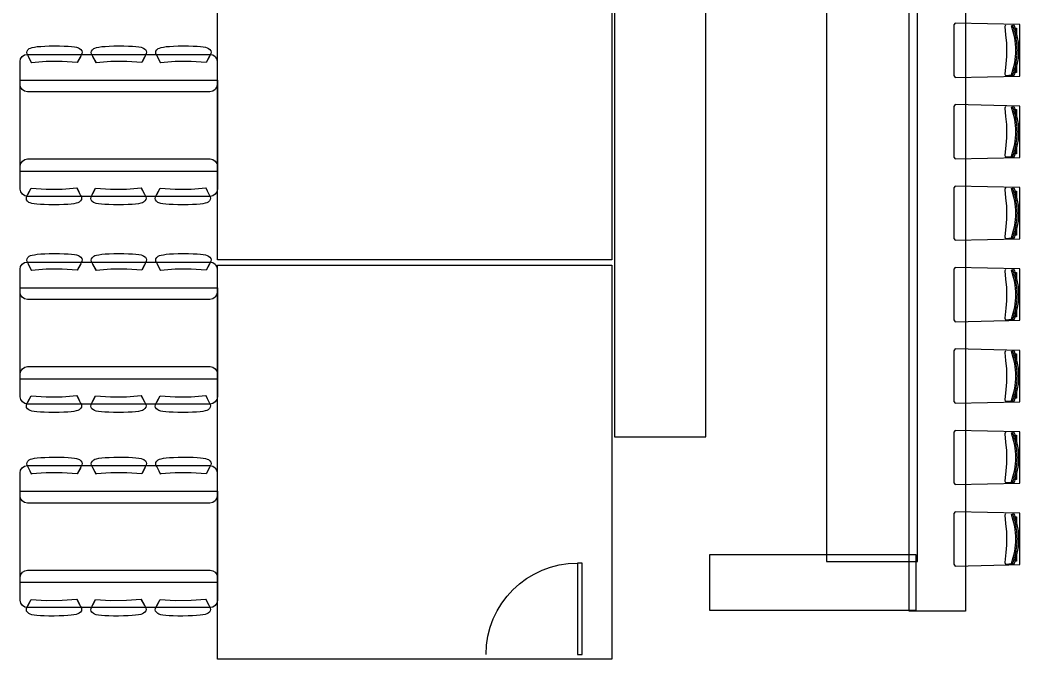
# Model space of a CAD drawing. Extents: x -101 to 1467, y -162 to 1113.
# Drawn here: x 835.9 to 1151.6, y 280.3 to 482.3 of the extents above; entities that cross this region are included whole.
import ezdxf

# ---------------------------------------------------------------- set-up
doc = ezdxf.new("R2010")
doc.units = 0
doc.layers.add('Oakfire_Kenosha_2019_V3', color=7, linetype='CONTINUOUS')

msp = doc.modelspace()

# ---------------------------------------------------------------- linework, layer by layer
at = {"layer": 'Oakfire_Kenosha_2019_V3', "color": 7}
for points in [[(1116.57, 754.94), (1134.32, 754.94), (1134.32, 295.47), (1116.57, 295.47)], [(1119.25, 737.55), (1090.49, 737.55), (1090.49, 311.11), (1119.25, 311.11)], [(1052.34, 698.09), (1023.58, 698.09), (1023.58, 350.57), (1052.34, 350.57)], [(1151.56, 480.81), (1131.1, 481.25), (1130.66, 480.7), (1130.66, 464.68), (1131.1, 464.12), (1151.56, 464.56)], [(1151.56, 480.81), (1131.1, 481.25), (1130.66, 480.7), (1130.66, 464.68), (1131.1, 464.12), (1151.56, 464.56)], [(1150.42, 477.95), (1150, 479.7), (1150.42, 479.7)], [(1150.42, 477.95), (1150, 479.7), (1150.42, 479.7)], [(838.18, 471.41), (838.18, 471.41)], [(1150.42, 465.7), (1149.99, 465.67), (1150.42, 467.45)], [(1150.42, 465.7), (1149.99, 465.67), (1150.42, 467.45)], [(1149.72, 464.74), (1148.02, 464.43), (1147.25, 464.43), (1146.94, 464.74), (1148.95, 464.89), (1149.72, 464.74), (1148.02, 464.43), (1147.25, 464.43), (1146.94, 464.74), (1148.95, 464.89)], [(1149.28, 464.82), (1149.28, 464.82)], [(835.9, 463.3), (898.19, 463.3), (898.19, 434.43), (835.9, 434.43)], [(1151.56, 455.08), (1131.1, 455.52), (1130.66, 454.97), (1130.66, 438.95), (1131.1, 438.39), (1151.56, 438.83)], [(1151.56, 455.08), (1131.1, 455.52), (1130.66, 454.97), (1130.66, 438.95), (1131.1, 438.39), (1151.56, 438.83)], [(1150.42, 452.21), (1150, 453.97), (1150.42, 453.96)], [(1150.42, 452.21), (1150, 453.97), (1150.42, 453.96)], [(1149.72, 439.01), (1148.02, 438.7), (1147.25, 438.7), (1146.94, 439.01), (1148.95, 439.16), (1149.72, 439.01), (1148.02, 438.7), (1147.25, 438.7), (1146.94, 439.01), (1148.95, 439.16)], [(1149.28, 439.08), (1149.28, 439.08)], [(1150.42, 439.97), (1149.99, 439.94), (1150.42, 441.72)], [(1150.42, 439.97), (1149.99, 439.94), (1150.42, 441.72)], [(1151.56, 429.35), (1131.1, 429.78), (1130.66, 429.23), (1130.66, 413.21), (1131.1, 412.65), (1151.56, 413.1)], [(1151.56, 429.35), (1131.1, 429.78), (1130.66, 429.23), (1130.66, 413.21), (1131.1, 412.65), (1151.56, 413.1)], [(895.85, 426.54), (895.85, 426.54)], [(1150.42, 426.48), (1150, 428.24), (1150.42, 428.23)], [(1150.42, 426.48), (1150, 428.24), (1150.42, 428.23)], [(1150.42, 414.24), (1149.99, 414.21), (1150.42, 415.99)], [(1150.42, 414.24), (1149.99, 414.21), (1150.42, 415.99)], [(1149.72, 413.27), (1148.02, 412.96), (1147.25, 412.96), (1146.94, 413.27), (1148.95, 413.43), (1149.72, 413.27), (1148.02, 412.96), (1147.25, 412.96), (1146.94, 413.27), (1148.95, 413.43)], [(1149.28, 413.35), (1149.28, 413.35)], [(838.18, 405.79), (838.18, 405.79)], [(1151.56, 403.62), (1131.1, 404.05), (1130.66, 403.5), (1130.66, 387.48), (1131.1, 386.92), (1151.56, 387.37)], [(1151.56, 403.62), (1131.1, 404.05), (1130.66, 403.5), (1130.66, 387.48), (1131.1, 386.92), (1151.56, 387.37)], [(1150.42, 400.75), (1150, 402.5), (1150.42, 402.5)], [(1150.42, 400.75), (1150, 402.5), (1150.42, 402.5)], [(835.9, 397.68), (898.19, 397.68), (898.19, 368.81), (835.9, 368.81)], [(1150.42, 388.51), (1149.99, 388.47), (1150.42, 390.25)], [(1150.42, 388.51), (1149.99, 388.47), (1150.42, 390.25)], [(1149.72, 387.54), (1148.02, 387.23), (1147.25, 387.23), (1146.94, 387.54), (1148.95, 387.7), (1149.72, 387.54), (1148.02, 387.23), (1147.25, 387.23), (1146.94, 387.54), (1148.95, 387.7)], [(1149.28, 387.62), (1149.28, 387.62)], [(1151.56, 377.88), (1131.1, 378.32), (1130.66, 377.77), (1130.66, 361.75), (1131.1, 361.19), (1151.56, 361.63)], [(1151.56, 377.88), (1131.1, 378.32), (1130.66, 377.77), (1130.66, 361.75), (1131.1, 361.19), (1151.56, 361.63)], [(1150.42, 375.02), (1150, 376.77), (1150.42, 376.77)], [(1150.42, 375.02), (1150, 376.77), (1150.42, 376.77)], [(1150.42, 362.77), (1149.99, 362.74), (1150.42, 364.52)], [(1150.42, 362.77), (1149.99, 362.74), (1150.42, 364.52)], [(895.85, 360.92), (895.85, 360.92)], [(1149.72, 361.81), (1148.02, 361.5), (1147.25, 361.5), (1146.94, 361.81), (1148.95, 361.96), (1149.72, 361.81), (1148.02, 361.5), (1147.25, 361.5), (1146.94, 361.81), (1148.95, 361.96)], [(1149.28, 361.89), (1149.28, 361.89)], [(1151.56, 352.15), (1131.1, 352.59), (1130.66, 352.04), (1130.66, 336.02), (1131.1, 335.46), (1151.56, 335.9)], [(1151.56, 352.15), (1131.1, 352.59), (1130.66, 352.04), (1130.66, 336.02), (1131.1, 335.46), (1151.56, 335.9)], [(1150.42, 349.28), (1150, 351.04), (1150.42, 351.03)], [(1150.42, 349.28), (1150, 351.04), (1150.42, 351.03)], [(838.18, 341.46), (838.18, 341.46)], [(1150.42, 337.04), (1149.99, 337.01), (1150.42, 338.79)], [(1150.42, 337.04), (1149.99, 337.01), (1150.42, 338.79)], [(1149.72, 336.08), (1148.02, 335.77), (1147.25, 335.77), (1146.94, 336.08), (1148.95, 336.23), (1149.72, 336.08), (1148.02, 335.77), (1147.25, 335.77), (1146.94, 336.08), (1148.95, 336.23)], [(1149.28, 336.15), (1149.28, 336.15)], [(835.9, 333.35), (898.19, 333.35), (898.19, 304.48), (835.9, 304.48)], [(1151.56, 326.42), (1131.1, 326.85), (1130.66, 326.3), (1130.66, 310.28), (1131.1, 309.72), (1151.56, 310.17)], [(1151.56, 326.42), (1131.1, 326.85), (1130.66, 326.3), (1130.66, 310.28), (1131.1, 309.72), (1151.56, 310.17)], [(1150.42, 323.55), (1150, 325.31), (1150.42, 325.3)], [(1150.42, 323.55), (1150, 325.31), (1150.42, 325.3)], [(1118.71, 295.64), (1053.63, 295.64), (1053.63, 313.39), (1118.71, 313.39)], [(1150.42, 311.31), (1149.99, 311.28), (1150.42, 313.06)], [(1150.42, 311.31), (1149.99, 311.28), (1150.42, 313.06)], [(1013.36, 310.68), (1011.91, 310.68), (1011.91, 281.79), (1013.36, 281.79)], [(1149.72, 310.34), (1148.02, 310.04), (1147.25, 310.04), (1146.94, 310.34), (1148.95, 310.5), (1149.72, 310.34), (1148.02, 310.04), (1147.25, 310.04), (1146.94, 310.34), (1148.95, 310.5)], [(1149.28, 310.42), (1149.28, 310.42)], [(895.85, 296.59), (895.85, 296.59)]]:
    msp.add_lwpolyline(points, close=True, dxfattribs=at)
at = {"layer": 'Oakfire_Kenosha_2019_V3', "color": 1}
for points in [[(1022.65, 406.46), (898.19, 406.46), (898.19, 576.61), (1022.65, 576.61)], [(1022.65, 280.34), (898.19, 280.34), (898.19, 404.81), (1022.65, 404.81)]]:
    msp.add_lwpolyline(points, close=True, dxfattribs=at)
at = {"layer": 'Oakfire_Kenosha_2019_V3', "color": 7}
for points in [[(1146.94, 480.64), (1146.79, 480.18), (1146.94, 477.55), (1147.25, 474.93), (1147.25, 470.76), (1147.1, 468.44), (1146.79, 465.2), (1146.94, 464.74)], [(1149.92, 476.63), (1148.91, 480.45), (1149.66, 480.71)], [(838.18, 471.41), (895.79, 471.41)], [(838.18, 471.41), (895.79, 471.41)], [(838.45, 470.78), (839.54, 468.75)], [(855.02, 470.86), (853.95, 468.82)], [(858.8, 470.78), (859.89, 468.75)], [(875.37, 470.86), (874.3, 468.82)], [(879.15, 470.78), (880.24, 468.75)], [(895.72, 470.86), (894.65, 468.82)], [(835.86, 461.89), (835.86, 469.1)], [(835.86, 461.89), (835.86, 469.1)], [(844.15, 469.1), (839.54, 468.76)], [(849.19, 469.13), (844.15, 469.1)], [(853.95, 468.82), (849.19, 469.13)], [(864.5, 469.1), (859.89, 468.76)], [(869.54, 469.13), (864.5, 469.1)], [(874.3, 468.82), (869.54, 469.13)], [(884.85, 469.1), (880.25, 468.76)], [(889.9, 469.13), (884.85, 469.1)], [(894.65, 468.82), (889.9, 469.13)], [(898.1, 469.1), (898.1, 461.89)], [(898.1, 469.1), (898.1, 461.89)], [(1148.91, 464.94), (1149.92, 468.77)], [(1149.66, 464.69), (1148.91, 464.94)], [(895.79, 459.58), (838.18, 459.58)], [(895.79, 459.58), (838.18, 459.58)], [(1146.94, 454.91), (1146.79, 454.45), (1146.94, 451.82), (1147.25, 449.2), (1147.25, 445.03), (1147.1, 442.71), (1146.79, 439.47), (1146.94, 439.01)], [(1149.92, 450.89), (1148.91, 454.72), (1149.66, 454.98)], [(1148.91, 439.21), (1149.92, 443.03)], [(1149.66, 438.95), (1148.91, 439.21)], [(835.92, 428.85), (835.92, 436.06)], [(835.92, 428.85), (835.92, 436.06)], [(838.24, 438.37), (895.85, 438.37)], [(838.24, 438.37), (895.85, 438.37)], [(898.16, 436.06), (898.16, 428.85)], [(898.16, 436.06), (898.16, 428.85)], [(895.85, 426.54), (838.24, 426.54)], [(895.85, 426.54), (838.24, 426.54)], [(838.3, 427.09), (839.37, 429.13)], [(839.37, 429.13), (844.13, 428.82)], [(844.13, 428.82), (849.17, 428.85)], [(849.17, 428.85), (853.78, 429.19)], [(854.87, 427.17), (853.78, 429.2)], [(858.66, 427.09), (859.73, 429.13)], [(859.72, 429.13), (864.48, 428.82)], [(864.48, 428.82), (869.52, 428.85)], [(869.52, 428.85), (874.13, 429.19)], [(875.22, 427.17), (874.13, 429.2)], [(879.01, 427.09), (880.08, 429.13)], [(880.08, 429.13), (884.83, 428.82)], [(884.83, 428.82), (889.87, 428.85)], [(889.87, 428.85), (894.48, 429.19)], [(895.57, 427.17), (894.48, 429.2)], [(1146.94, 429.18), (1146.79, 428.71), (1146.94, 426.09), (1147.25, 423.46), (1147.25, 419.3), (1147.1, 416.98), (1146.79, 413.74), (1146.94, 413.27)], [(1149.92, 425.16), (1148.91, 428.99), (1149.66, 429.24)], [(1148.91, 413.48), (1149.92, 417.3)], [(1149.66, 413.22), (1148.91, 413.48)], [(838.18, 405.79), (895.79, 405.79)], [(838.18, 405.79), (895.79, 405.79)], [(838.45, 405.16), (839.54, 403.13)], [(855.02, 405.24), (853.95, 403.2)], [(858.8, 405.16), (859.89, 403.13)], [(875.37, 405.24), (874.3, 403.2)], [(879.15, 405.16), (880.24, 403.13)], [(895.72, 405.24), (894.65, 403.2)], [(835.86, 396.28), (835.86, 403.48)], [(835.86, 396.28), (835.86, 403.48)], [(844.15, 403.49), (839.54, 403.14)], [(849.19, 403.51), (844.15, 403.49)], [(853.95, 403.21), (849.19, 403.51)], [(864.5, 403.49), (859.89, 403.14)], [(869.54, 403.51), (864.5, 403.49)], [(874.3, 403.21), (869.54, 403.51)], [(884.85, 403.49), (880.25, 403.14)], [(889.9, 403.51), (884.85, 403.49)], [(894.65, 403.21), (889.9, 403.51)], [(898.1, 403.48), (898.1, 396.28)], [(898.1, 403.48), (898.1, 396.28)], [(1146.94, 403.44), (1146.79, 402.98), (1146.94, 400.36), (1147.25, 397.73), (1147.25, 393.56), (1147.1, 391.25), (1146.79, 388), (1146.94, 387.54)], [(1149.92, 399.43), (1148.91, 403.25), (1149.66, 403.51)], [(895.79, 393.96), (838.18, 393.96)], [(895.79, 393.96), (838.18, 393.96)], [(1148.91, 387.75), (1149.92, 391.57)], [(1149.66, 387.49), (1148.91, 387.75)], [(1146.94, 377.71), (1146.79, 377.25), (1146.94, 374.62), (1147.25, 372), (1147.25, 367.83), (1147.1, 365.51), (1146.79, 362.27), (1146.94, 361.81)], [(1149.92, 373.7), (1148.91, 377.52), (1149.66, 377.78)], [(838.24, 372.75), (895.85, 372.75)], [(838.24, 372.75), (895.85, 372.75)], [(835.92, 363.24), (835.92, 370.44)], [(835.92, 363.24), (835.92, 370.44)], [(898.16, 370.44), (898.16, 363.24)], [(898.16, 370.44), (898.16, 363.24)], [(838.3, 361.48), (839.37, 363.52)], [(839.37, 363.51), (844.13, 363.21)], [(844.13, 363.2), (849.17, 363.23)], [(849.17, 363.23), (853.78, 363.57)], [(854.87, 361.55), (853.78, 363.58)], [(858.66, 361.48), (859.73, 363.52)], [(859.72, 363.51), (864.48, 363.21)], [(864.48, 363.2), (869.52, 363.23)], [(869.52, 363.23), (874.13, 363.57)], [(875.22, 361.55), (874.13, 363.58)], [(879.01, 361.48), (880.08, 363.52)], [(880.08, 363.51), (884.83, 363.21)], [(884.83, 363.2), (889.87, 363.23)], [(889.87, 363.23), (894.48, 363.57)], [(895.57, 361.55), (894.48, 363.58)], [(1148.91, 362.01), (1149.92, 365.84)], [(895.85, 360.92), (838.24, 360.92)], [(895.85, 360.92), (838.24, 360.92)], [(1149.66, 361.76), (1148.91, 362.01)], [(1146.94, 351.98), (1146.79, 351.52), (1146.94, 348.89), (1147.25, 346.27), (1147.25, 342.1), (1147.1, 339.78), (1146.79, 336.54), (1146.94, 336.08)], [(1149.92, 347.96), (1148.91, 351.79), (1149.66, 352.05)], [(838.18, 341.46), (895.79, 341.46)], [(838.18, 341.46), (895.79, 341.46)], [(835.86, 331.95), (835.86, 339.15)], [(835.86, 331.95), (835.86, 339.15)], [(838.45, 340.83), (839.54, 338.8)], [(844.15, 339.16), (839.54, 338.81)], [(849.19, 339.18), (844.15, 339.16)], [(853.95, 338.87), (849.19, 339.18)], [(855.02, 340.91), (853.95, 338.87)], [(858.8, 340.83), (859.89, 338.8)], [(864.5, 339.16), (859.89, 338.81)], [(869.54, 339.18), (864.5, 339.16)], [(874.3, 338.87), (869.54, 339.18)], [(875.37, 340.91), (874.3, 338.87)], [(879.15, 340.83), (880.24, 338.8)], [(884.85, 339.16), (880.25, 338.81)], [(889.9, 339.18), (884.85, 339.16)], [(894.65, 338.87), (889.9, 339.18)], [(895.72, 340.91), (894.65, 338.87)], [(898.1, 339.15), (898.1, 331.95)], [(898.1, 339.15), (898.1, 331.95)], [(1148.91, 336.28), (1149.92, 340.1)], [(1149.66, 336.02), (1148.91, 336.28)], [(895.79, 329.63), (838.18, 329.63)], [(895.79, 329.63), (838.18, 329.63)], [(1146.94, 326.25), (1146.79, 325.78), (1146.94, 323.16), (1147.25, 320.53), (1147.25, 316.37), (1147.1, 314.05), (1146.79, 310.81), (1146.94, 310.34)], [(1149.92, 322.23), (1148.91, 326.06), (1149.66, 326.31)], [(1148.91, 310.55), (1149.92, 314.37)], [(1149.66, 310.29), (1148.91, 310.55)], [(838.24, 308.42), (895.85, 308.42)], [(838.24, 308.42), (895.85, 308.42)], [(835.92, 298.9), (835.92, 306.11)], [(835.92, 298.9), (835.92, 306.11)], [(898.16, 306.11), (898.16, 298.9)], [(898.16, 306.11), (898.16, 298.9)], [(838.3, 297.15), (839.37, 299.19)], [(839.37, 299.18), (844.13, 298.87)], [(844.13, 298.87), (849.17, 298.9)], [(849.17, 298.9), (853.78, 299.24)], [(854.87, 297.22), (853.78, 299.25)], [(858.66, 297.15), (859.73, 299.19)], [(859.72, 299.18), (864.48, 298.87)], [(864.48, 298.87), (869.52, 298.9)], [(869.52, 298.9), (874.13, 299.24)], [(875.22, 297.22), (874.13, 299.25)], [(879.01, 297.15), (880.08, 299.19)], [(880.08, 299.18), (884.83, 298.87)], [(884.83, 298.87), (889.87, 298.9)], [(889.87, 298.9), (894.48, 299.24)], [(895.57, 297.22), (894.48, 299.25)], [(895.85, 296.59), (838.24, 296.59)], [(895.85, 296.59), (838.24, 296.59)]]:
    msp.add_lwpolyline(points, dxfattribs=at)
for points in [[(1149.86, 478.65), (1149.69, 479.3), (1149.5, 479.94), (1149.28, 480.58)], [(1149.66, 480.71), (1149.88, 480.06), (1150.08, 479.41), (1150.25, 478.75)], [(1150.3, 476.69), (1150.18, 477.35), (1150.03, 478), (1149.86, 478.65)], [(1150.25, 478.75), (1150.42, 478.09), (1150.57, 477.43), (1150.7, 476.76)], [(1150.7, 476.76), (1150.82, 476.09), (1150.92, 475.41), (1150.99, 474.73)], [(838.8, 473.22), (839.52, 473.77), (842.16, 474.05), (846.72, 474.07)], [(846.72, 474.07), (851.28, 474.09), (853.92, 473.84), (854.65, 473.3)], [(859.15, 473.22), (859.87, 473.77), (862.51, 474.05), (867.07, 474.07)], [(867.07, 474.07), (871.63, 474.09), (874.27, 473.84), (875, 473.3)], [(879.5, 473.22), (880.22, 473.77), (882.86, 474.05), (887.42, 474.07)], [(887.42, 474.07), (891.98, 474.09), (894.63, 473.84), (895.35, 473.3)], [(1149.92, 468.77), (1150.37, 471.39), (1150.37, 474.01), (1149.92, 476.63)], [(1150.59, 474.7), (1150.52, 475.37), (1150.42, 476.03), (1150.3, 476.69)], [(1150.73, 472.7), (1150.71, 473.37), (1150.66, 474.03), (1150.59, 474.7)], [(1150.99, 474.73), (1151.06, 474.06), (1151.11, 473.38), (1151.13, 472.7)], [(835.86, 469.1), (835.86, 470.37), (836.9, 471.41), (838.18, 471.41)], [(835.86, 469.1), (835.86, 470.37), (836.9, 471.41), (838.18, 471.41)], [(838.09, 471.59), (837.84, 472.13), (838.08, 472.68), (838.8, 473.22)], [(839.54, 468.75), (838.81, 470.1), (838.33, 471.05), (838.09, 471.59)], [(855.37, 471.67), (855.14, 471.13), (854.66, 470.18), (853.95, 468.82)], [(854.65, 473.3), (855.37, 472.76), (855.61, 472.22), (855.37, 471.67)], [(858.44, 471.59), (858.2, 472.13), (858.43, 472.68), (859.15, 473.22)], [(859.89, 468.75), (859.16, 470.1), (858.68, 471.05), (858.44, 471.59)], [(875.72, 471.67), (875.49, 471.13), (875.01, 470.18), (874.3, 468.82)], [(875, 473.3), (875.72, 472.76), (875.96, 472.22), (875.72, 471.67)], [(878.79, 471.59), (878.55, 472.13), (878.78, 472.68), (879.5, 473.22)], [(880.24, 468.75), (879.52, 470.1), (879.03, 471.05), (878.79, 471.59)], [(896.08, 471.67), (895.84, 471.13), (895.36, 470.18), (894.65, 468.82)], [(895.35, 473.3), (896.07, 472.76), (896.31, 472.22), (896.08, 471.67)], [(895.79, 471.41), (897.06, 471.41), (898.1, 470.37), (898.1, 469.1)], [(895.79, 471.41), (897.06, 471.41), (898.1, 470.37), (898.1, 469.1)], [(1150.3, 468.7), (1150.42, 469.36), (1150.52, 470.02), (1150.59, 470.69)], [(1150.59, 470.69), (1150.66, 471.36), (1150.71, 472.03), (1150.73, 472.7)], [(1150.99, 470.66), (1150.92, 469.98), (1150.82, 469.31), (1150.7, 468.64)], [(1151.13, 472.7), (1151.11, 472.02), (1151.06, 471.34), (1150.99, 470.66)], [(1149.86, 466.74), (1150.03, 467.39), (1150.18, 468.04), (1150.3, 468.7)], [(1150.7, 468.64), (1150.57, 467.97), (1150.42, 467.3), (1150.25, 466.64)], [(1149.28, 464.82), (1149.5, 465.45), (1149.69, 466.09), (1149.86, 466.74)], [(1150.25, 466.64), (1150.08, 465.98), (1149.88, 465.33), (1149.66, 464.69)], [(838.18, 459.58), (836.9, 459.58), (835.86, 460.62), (835.86, 461.89)], [(838.18, 459.58), (836.9, 459.58), (835.86, 460.62), (835.86, 461.89)], [(898.1, 461.89), (898.1, 460.62), (897.06, 459.58), (895.79, 459.58)], [(898.1, 461.89), (898.1, 460.62), (897.06, 459.58), (895.79, 459.58)], [(1149.86, 452.92), (1149.69, 453.57), (1149.5, 454.21), (1149.28, 454.84)], [(1149.66, 454.98), (1149.88, 454.33), (1150.08, 453.68), (1150.25, 453.02)], [(1150.3, 450.96), (1150.18, 451.62), (1150.03, 452.27), (1149.86, 452.92)], [(1150.25, 453.02), (1150.42, 452.36), (1150.57, 451.69), (1150.7, 451.02)], [(1149.92, 443.03), (1150.37, 445.65), (1150.37, 448.27), (1149.92, 450.89)], [(1150.59, 448.97), (1150.52, 449.64), (1150.42, 450.3), (1150.3, 450.96)], [(1150.73, 446.96), (1150.71, 447.63), (1150.66, 448.3), (1150.59, 448.97)], [(1150.7, 451.02), (1150.82, 450.35), (1150.92, 449.68), (1150.99, 449)], [(1150.99, 449), (1151.06, 448.33), (1151.11, 447.64), (1151.13, 446.96)], [(1150.59, 444.96), (1150.66, 445.63), (1150.71, 446.29), (1150.73, 446.96)], [(1151.13, 446.96), (1151.11, 446.28), (1151.06, 445.6), (1150.99, 444.93)], [(1149.86, 441.01), (1150.03, 441.66), (1150.18, 442.31), (1150.3, 442.97)], [(1150.7, 442.9), (1150.57, 442.23), (1150.42, 441.57), (1150.25, 440.91)], [(1150.3, 442.97), (1150.42, 443.63), (1150.52, 444.29), (1150.59, 444.96)], [(1150.99, 444.93), (1150.92, 444.25), (1150.82, 443.57), (1150.7, 442.9)], [(1149.28, 439.08), (1149.5, 439.72), (1149.69, 440.36), (1149.86, 441.01)], [(1150.25, 440.91), (1150.08, 440.25), (1149.88, 439.6), (1149.66, 438.95)], [(835.92, 436.06), (835.92, 437.33), (836.96, 438.37), (838.24, 438.37)], [(835.92, 436.06), (835.92, 437.33), (836.96, 438.37), (838.24, 438.37)], [(895.85, 438.37), (897.12, 438.37), (898.16, 437.33), (898.16, 436.06)], [(895.85, 438.37), (897.12, 438.37), (898.16, 437.33), (898.16, 436.06)], [(838.24, 426.54), (836.96, 426.54), (835.92, 427.58), (835.92, 428.85)], [(838.24, 426.54), (836.96, 426.54), (835.92, 427.58), (835.92, 428.85)], [(838.68, 424.65), (837.95, 425.19), (837.71, 425.73), (837.95, 426.28)], [(837.95, 426.28), (838.18, 426.82), (838.66, 427.77), (839.37, 429.13)], [(853.78, 429.2), (854.51, 427.85), (854.99, 426.9), (855.23, 426.36)], [(855.23, 426.36), (855.48, 425.82), (855.24, 425.27), (854.52, 424.73)], [(859.03, 424.65), (858.3, 425.19), (858.06, 425.73), (858.3, 426.28)], [(858.3, 426.28), (858.54, 426.82), (859.01, 427.77), (859.73, 429.13)], [(874.13, 429.2), (874.86, 427.85), (875.34, 426.9), (875.59, 426.36)], [(875.59, 426.36), (875.83, 425.82), (875.59, 425.27), (874.87, 424.73)], [(879.38, 424.65), (878.66, 425.19), (878.41, 425.73), (878.65, 426.28)], [(878.65, 426.28), (878.89, 426.82), (879.36, 427.77), (880.08, 429.13)], [(894.48, 429.2), (895.21, 427.85), (895.7, 426.9), (895.94, 426.36)], [(895.94, 426.36), (896.18, 425.82), (895.94, 425.27), (895.23, 424.73)], [(898.16, 428.85), (898.16, 427.58), (897.12, 426.54), (895.85, 426.54)], [(898.16, 428.85), (898.16, 427.58), (897.12, 426.54), (895.85, 426.54)], [(1149.86, 427.19), (1149.69, 427.84), (1149.5, 428.48), (1149.28, 429.11)], [(1149.66, 429.24), (1149.88, 428.6), (1150.08, 427.95), (1150.25, 427.29)], [(1150.3, 425.23), (1150.18, 425.88), (1150.03, 426.54), (1149.86, 427.19)], [(1150.25, 427.29), (1150.42, 426.63), (1150.57, 425.96), (1150.7, 425.29)], [(846.6, 423.88), (842.04, 423.86), (839.4, 424.11), (838.68, 424.65)], [(854.52, 424.73), (853.8, 424.18), (851.16, 423.9), (846.6, 423.88)], [(866.95, 423.88), (862.39, 423.86), (859.75, 424.11), (859.03, 424.65)], [(874.87, 424.73), (874.16, 424.18), (871.52, 423.9), (866.95, 423.88)], [(887.31, 423.88), (882.74, 423.86), (880.1, 424.11), (879.38, 424.65)], [(895.23, 424.73), (894.51, 424.18), (891.87, 423.9), (887.31, 423.88)], [(1149.92, 417.3), (1150.37, 419.92), (1150.37, 422.54), (1149.92, 425.16)], [(1150.59, 423.24), (1150.52, 423.9), (1150.42, 424.57), (1150.3, 425.23)], [(1150.73, 421.23), (1150.71, 421.9), (1150.66, 422.57), (1150.59, 423.24)], [(1150.7, 425.29), (1150.82, 424.62), (1150.92, 423.95), (1150.99, 423.27)], [(1150.99, 423.27), (1151.06, 422.59), (1151.11, 421.91), (1151.13, 421.23)], [(1150.59, 419.23), (1150.66, 419.89), (1150.71, 420.56), (1150.73, 421.23)], [(1151.13, 421.23), (1151.11, 420.55), (1151.06, 419.87), (1150.99, 419.19)], [(1149.86, 415.27), (1150.03, 415.92), (1150.18, 416.58), (1150.3, 417.24)], [(1150.7, 417.17), (1150.57, 416.5), (1150.42, 415.84), (1150.25, 415.18)], [(1150.3, 417.24), (1150.42, 417.9), (1150.52, 418.56), (1150.59, 419.23)], [(1150.99, 419.19), (1150.92, 418.52), (1150.82, 417.84), (1150.7, 417.17)], [(1149.28, 413.35), (1149.5, 413.99), (1149.69, 414.63), (1149.86, 415.27)], [(1150.25, 415.18), (1150.08, 414.52), (1149.88, 413.86), (1149.66, 413.22)], [(838.09, 405.97), (837.84, 406.52), (838.08, 407.06), (838.8, 407.61)], [(838.8, 407.61), (839.52, 408.15), (842.16, 408.44), (846.72, 408.46)], [(846.72, 408.46), (851.28, 408.48), (853.92, 408.22), (854.65, 407.68)], [(854.65, 407.68), (855.37, 407.14), (855.61, 406.6), (855.37, 406.05)], [(858.44, 405.97), (858.2, 406.52), (858.43, 407.06), (859.15, 407.61)], [(859.15, 407.61), (859.87, 408.15), (862.51, 408.44), (867.07, 408.46)], [(867.07, 408.46), (871.63, 408.48), (874.27, 408.22), (875, 407.68)], [(875, 407.68), (875.72, 407.14), (875.96, 406.6), (875.72, 406.05)], [(878.79, 405.97), (878.55, 406.52), (878.78, 407.06), (879.5, 407.61)], [(879.5, 407.61), (880.22, 408.15), (882.86, 408.44), (887.42, 408.46)], [(887.42, 408.46), (891.98, 408.48), (894.63, 408.22), (895.35, 407.68)], [(895.35, 407.68), (896.07, 407.14), (896.31, 406.6), (896.08, 406.05)], [(835.86, 403.48), (835.86, 404.75), (836.9, 405.79), (838.18, 405.79)], [(835.86, 403.48), (835.86, 404.75), (836.9, 405.79), (838.18, 405.79)], [(839.54, 403.13), (838.81, 404.49), (838.33, 405.43), (838.09, 405.97)], [(855.37, 406.05), (855.14, 405.51), (854.66, 404.56), (853.95, 403.2)], [(859.89, 403.13), (859.16, 404.49), (858.68, 405.43), (858.44, 405.97)], [(875.72, 406.05), (875.49, 405.51), (875.01, 404.56), (874.3, 403.2)], [(880.24, 403.13), (879.52, 404.49), (879.03, 405.43), (878.79, 405.97)], [(896.08, 406.05), (895.84, 405.51), (895.36, 404.56), (894.65, 403.2)], [(895.79, 405.79), (897.06, 405.79), (898.1, 404.75), (898.1, 403.48)], [(895.79, 405.79), (897.06, 405.79), (898.1, 404.75), (898.1, 403.48)], [(1149.86, 401.46), (1149.69, 402.1), (1149.5, 402.75), (1149.28, 403.38)], [(1149.66, 403.51), (1149.88, 402.86), (1150.08, 402.21), (1150.25, 401.55)], [(1150.3, 399.49), (1150.18, 400.15), (1150.03, 400.81), (1149.86, 401.46)], [(1150.25, 401.55), (1150.42, 400.9), (1150.57, 400.23), (1150.7, 399.56)], [(1149.92, 391.57), (1150.37, 394.19), (1150.37, 396.81), (1149.92, 399.43)], [(1150.59, 397.5), (1150.52, 398.17), (1150.42, 398.83), (1150.3, 399.49)], [(1150.7, 399.56), (1150.82, 398.89), (1150.92, 398.21), (1150.99, 397.54)], [(838.18, 393.96), (836.9, 393.96), (835.86, 395), (835.86, 396.28)], [(838.18, 393.96), (836.9, 393.96), (835.86, 395), (835.86, 396.28)], [(898.1, 396.28), (898.1, 395), (897.06, 393.96), (895.79, 393.96)], [(898.1, 396.28), (898.1, 395), (897.06, 393.96), (895.79, 393.96)], [(1150.73, 395.5), (1150.71, 396.17), (1150.66, 396.84), (1150.59, 397.5)], [(1150.59, 393.49), (1150.66, 394.16), (1150.71, 394.83), (1150.73, 395.5)], [(1150.99, 397.54), (1151.06, 396.86), (1151.11, 396.18), (1151.13, 395.5)], [(1151.13, 395.5), (1151.11, 394.82), (1151.06, 394.14), (1150.99, 393.46)], [(1149.86, 389.54), (1150.03, 390.19), (1150.18, 390.85), (1150.3, 391.5)], [(1150.3, 391.5), (1150.42, 392.16), (1150.52, 392.83), (1150.59, 393.49)], [(1150.99, 393.46), (1150.92, 392.78), (1150.82, 392.11), (1150.7, 391.44)], [(1149.28, 387.62), (1149.5, 388.25), (1149.69, 388.89), (1149.86, 389.54)], [(1150.25, 389.44), (1150.08, 388.78), (1149.88, 388.13), (1149.66, 387.49)], [(1150.7, 391.44), (1150.57, 390.77), (1150.42, 390.1), (1150.25, 389.44)], [(1149.86, 375.72), (1149.69, 376.37), (1149.5, 377.01), (1149.28, 377.65)], [(1149.66, 377.78), (1149.88, 377.13), (1150.08, 376.48), (1150.25, 375.82)], [(1150.3, 373.76), (1150.18, 374.42), (1150.03, 375.07), (1149.86, 375.72)], [(1150.25, 375.82), (1150.42, 375.16), (1150.57, 374.5), (1150.7, 373.83)], [(835.92, 370.44), (835.92, 371.71), (836.96, 372.75), (838.24, 372.75)], [(835.92, 370.44), (835.92, 371.71), (836.96, 372.75), (838.24, 372.75)], [(895.85, 372.75), (897.12, 372.75), (898.16, 371.71), (898.16, 370.44)], [(895.85, 372.75), (897.12, 372.75), (898.16, 371.71), (898.16, 370.44)], [(1149.92, 365.84), (1150.37, 368.46), (1150.37, 371.08), (1149.92, 373.7)], [(1150.59, 371.77), (1150.52, 372.44), (1150.42, 373.1), (1150.3, 373.76)], [(1150.7, 373.83), (1150.82, 373.16), (1150.92, 372.48), (1150.99, 371.8)], [(1150.73, 369.77), (1150.71, 370.44), (1150.66, 371.1), (1150.59, 371.77)], [(1150.59, 367.76), (1150.66, 368.43), (1150.71, 369.1), (1150.73, 369.77)], [(1150.99, 371.8), (1151.06, 371.13), (1151.11, 370.45), (1151.13, 369.77)], [(1151.13, 369.77), (1151.11, 369.09), (1151.06, 368.41), (1150.99, 367.73)], [(1150.3, 365.77), (1150.42, 366.43), (1150.52, 367.09), (1150.59, 367.76)], [(1150.99, 367.73), (1150.92, 367.05), (1150.82, 366.38), (1150.7, 365.71)], [(838.24, 360.92), (836.96, 360.92), (835.92, 361.96), (835.92, 363.24)], [(838.24, 360.92), (836.96, 360.92), (835.92, 361.96), (835.92, 363.24)], [(837.95, 360.66), (838.18, 361.2), (838.66, 362.16), (839.37, 363.52)], [(853.78, 363.58), (854.51, 362.23), (854.99, 361.28), (855.23, 360.74)], [(858.3, 360.66), (858.54, 361.2), (859.01, 362.16), (859.73, 363.52)], [(874.13, 363.58), (874.86, 362.23), (875.34, 361.28), (875.59, 360.74)], [(878.65, 360.66), (878.89, 361.2), (879.36, 362.16), (880.08, 363.52)], [(894.48, 363.58), (895.21, 362.23), (895.7, 361.28), (895.94, 360.74)], [(898.16, 363.24), (898.16, 361.96), (897.12, 360.92), (895.85, 360.92)], [(898.16, 363.24), (898.16, 361.96), (897.12, 360.92), (895.85, 360.92)], [(1149.28, 361.89), (1149.5, 362.52), (1149.69, 363.16), (1149.86, 363.81)], [(1150.25, 363.71), (1150.08, 363.05), (1149.88, 362.4), (1149.66, 361.76)], [(1149.86, 363.81), (1150.03, 364.46), (1150.18, 365.11), (1150.3, 365.77)], [(1150.7, 365.71), (1150.57, 365.04), (1150.42, 364.37), (1150.25, 363.71)], [(838.68, 359.04), (837.95, 359.58), (837.71, 360.12), (837.95, 360.66)], [(855.23, 360.74), (855.48, 360.2), (855.24, 359.65), (854.52, 359.11)], [(859.03, 359.04), (858.3, 359.58), (858.06, 360.12), (858.3, 360.66)], [(875.59, 360.74), (875.83, 360.2), (875.59, 359.65), (874.87, 359.11)], [(879.38, 359.04), (878.66, 359.58), (878.41, 360.12), (878.65, 360.66)], [(895.94, 360.74), (896.18, 360.2), (895.94, 359.65), (895.23, 359.11)], [(846.6, 358.26), (842.04, 358.24), (839.4, 358.5), (838.68, 359.04)], [(854.52, 359.11), (853.8, 358.56), (851.16, 358.28), (846.6, 358.26)], [(866.95, 358.26), (862.39, 358.24), (859.75, 358.5), (859.03, 359.04)], [(874.87, 359.11), (874.16, 358.56), (871.52, 358.28), (866.95, 358.26)], [(887.31, 358.26), (882.74, 358.24), (880.1, 358.5), (879.38, 359.04)], [(895.23, 359.11), (894.51, 358.56), (891.87, 358.28), (887.31, 358.26)], [(1149.86, 349.99), (1149.69, 350.64), (1149.5, 351.28), (1149.28, 351.91)], [(1149.66, 352.05), (1149.88, 351.4), (1150.08, 350.75), (1150.25, 350.09)], [(1150.3, 348.03), (1150.18, 348.69), (1150.03, 349.34), (1149.86, 349.99)], [(1149.92, 340.1), (1150.37, 342.72), (1150.37, 345.34), (1149.92, 347.96)], [(1150.25, 350.09), (1150.42, 349.43), (1150.57, 348.76), (1150.7, 348.09)], [(1150.59, 346.04), (1150.52, 346.71), (1150.42, 347.37), (1150.3, 348.03)], [(1150.7, 348.09), (1150.82, 347.42), (1150.92, 346.75), (1150.99, 346.07)], [(838.8, 343.27), (839.52, 343.82), (842.16, 344.1), (846.72, 344.13)], [(846.72, 344.13), (851.28, 344.15), (853.92, 343.89), (854.65, 343.35)], [(859.15, 343.27), (859.87, 343.82), (862.51, 344.1), (867.07, 344.13)], [(867.07, 344.13), (871.63, 344.15), (874.27, 343.89), (875, 343.35)], [(879.5, 343.27), (880.22, 343.82), (882.86, 344.1), (887.42, 344.13)], [(887.42, 344.13), (891.98, 344.15), (894.63, 343.89), (895.35, 343.35)], [(1150.73, 344.03), (1150.71, 344.7), (1150.66, 345.37), (1150.59, 346.04)], [(1150.99, 346.07), (1151.06, 345.4), (1151.11, 344.71), (1151.13, 344.03)], [(835.86, 339.15), (835.86, 340.42), (836.9, 341.46), (838.18, 341.46)], [(835.86, 339.15), (835.86, 340.42), (836.9, 341.46), (838.18, 341.46)], [(838.09, 341.64), (837.84, 342.19), (838.08, 342.73), (838.8, 343.27)], [(839.54, 338.8), (838.81, 340.16), (838.33, 341.1), (838.09, 341.64)], [(855.37, 341.72), (855.14, 341.18), (854.66, 340.23), (853.95, 338.87)], [(854.65, 343.35), (855.37, 342.81), (855.61, 342.27), (855.37, 341.72)], [(858.44, 341.64), (858.2, 342.19), (858.43, 342.73), (859.15, 343.27)], [(859.89, 338.8), (859.16, 340.16), (858.68, 341.1), (858.44, 341.64)], [(875.72, 341.72), (875.49, 341.18), (875.01, 340.23), (874.3, 338.87)], [(875, 343.35), (875.72, 342.81), (875.96, 342.27), (875.72, 341.72)], [(878.79, 341.64), (878.55, 342.19), (878.78, 342.73), (879.5, 343.27)], [(880.24, 338.8), (879.52, 340.16), (879.03, 341.1), (878.79, 341.64)], [(896.08, 341.72), (895.84, 341.18), (895.36, 340.23), (894.65, 338.87)], [(895.35, 343.35), (896.07, 342.81), (896.31, 342.27), (896.08, 341.72)], [(895.79, 341.46), (897.06, 341.46), (898.1, 340.42), (898.1, 339.15)], [(895.79, 341.46), (897.06, 341.46), (898.1, 340.42), (898.1, 339.15)], [(1150.3, 340.04), (1150.42, 340.7), (1150.52, 341.36), (1150.59, 342.03)], [(1150.59, 342.03), (1150.66, 342.7), (1150.71, 343.36), (1150.73, 344.03)], [(1150.99, 342), (1150.92, 341.32), (1150.82, 340.64), (1150.7, 339.97)], [(1151.13, 344.03), (1151.11, 343.35), (1151.06, 342.67), (1150.99, 342)], [(1149.28, 336.15), (1149.5, 336.79), (1149.69, 337.43), (1149.86, 338.08)], [(1150.25, 337.98), (1150.08, 337.32), (1149.88, 336.67), (1149.66, 336.02)], [(1149.86, 338.08), (1150.03, 338.73), (1150.18, 339.38), (1150.3, 340.04)], [(1150.7, 339.97), (1150.57, 339.3), (1150.42, 338.64), (1150.25, 337.98)], [(838.18, 329.63), (836.9, 329.63), (835.86, 330.67), (835.86, 331.95)], [(838.18, 329.63), (836.9, 329.63), (835.86, 330.67), (835.86, 331.95)], [(898.1, 331.95), (898.1, 330.67), (897.06, 329.63), (895.79, 329.63)], [(898.1, 331.95), (898.1, 330.67), (897.06, 329.63), (895.79, 329.63)], [(1149.86, 324.26), (1149.69, 324.91), (1149.5, 325.55), (1149.28, 326.18)], [(1149.66, 326.31), (1149.88, 325.67), (1150.08, 325.02), (1150.25, 324.36)], [(1150.3, 322.3), (1150.18, 322.95), (1150.03, 323.61), (1149.86, 324.26)], [(1149.92, 314.37), (1150.37, 316.99), (1150.37, 319.61), (1149.92, 322.23)], [(1150.25, 324.36), (1150.42, 323.7), (1150.57, 323.03), (1150.7, 322.36)], [(1150.59, 320.31), (1150.52, 320.97), (1150.42, 321.64), (1150.3, 322.3)], [(1150.7, 322.36), (1150.82, 321.69), (1150.92, 321.02), (1150.99, 320.34)], [(1150.73, 318.3), (1150.71, 318.97), (1150.66, 319.64), (1150.59, 320.31)], [(1150.99, 320.34), (1151.06, 319.66), (1151.11, 318.98), (1151.13, 318.3)], [(1150.3, 314.31), (1150.42, 314.97), (1150.52, 315.63), (1150.59, 316.3)], [(1150.59, 316.3), (1150.66, 316.96), (1150.71, 317.63), (1150.73, 318.3)], [(1150.99, 316.26), (1150.92, 315.59), (1150.82, 314.91), (1150.7, 314.24)], [(1151.13, 318.3), (1151.11, 317.62), (1151.06, 316.94), (1150.99, 316.26)], [(1149.86, 312.34), (1150.03, 312.99), (1150.18, 313.65), (1150.3, 314.31)], [(1150.7, 314.24), (1150.57, 313.57), (1150.42, 312.91), (1150.25, 312.25)], [(1149.28, 310.42), (1149.5, 311.06), (1149.69, 311.7), (1149.86, 312.34)], [(1150.25, 312.25), (1150.08, 311.59), (1149.88, 310.93), (1149.66, 310.29)], [(835.92, 306.11), (835.92, 307.38), (836.96, 308.42), (838.24, 308.42)], [(835.92, 306.11), (835.92, 307.38), (836.96, 308.42), (838.24, 308.42)], [(895.85, 308.42), (897.12, 308.42), (898.16, 307.38), (898.16, 306.11)], [(895.85, 308.42), (897.12, 308.42), (898.16, 307.38), (898.16, 306.11)], [(838.24, 296.59), (836.96, 296.59), (835.92, 297.63), (835.92, 298.9)], [(838.24, 296.59), (836.96, 296.59), (835.92, 297.63), (835.92, 298.9)], [(837.95, 296.33), (838.18, 296.87), (838.66, 297.82), (839.37, 299.19)], [(853.78, 299.25), (854.51, 297.9), (854.99, 296.95), (855.23, 296.41)], [(858.3, 296.33), (858.54, 296.87), (859.01, 297.82), (859.73, 299.19)], [(874.13, 299.25), (874.86, 297.9), (875.34, 296.95), (875.59, 296.41)], [(878.65, 296.33), (878.89, 296.87), (879.36, 297.82), (880.08, 299.19)], [(894.48, 299.25), (895.21, 297.9), (895.7, 296.95), (895.94, 296.41)], [(898.16, 298.9), (898.16, 297.63), (897.12, 296.59), (895.85, 296.59)], [(898.16, 298.9), (898.16, 297.63), (897.12, 296.59), (895.85, 296.59)], [(838.68, 294.7), (837.95, 295.24), (837.71, 295.78), (837.95, 296.33)], [(846.6, 293.93), (842.04, 293.91), (839.4, 294.16), (838.68, 294.7)], [(854.52, 294.78), (853.8, 294.23), (851.16, 293.95), (846.6, 293.93)], [(855.23, 296.41), (855.48, 295.87), (855.24, 295.32), (854.52, 294.78)], [(859.03, 294.7), (858.3, 295.24), (858.06, 295.78), (858.3, 296.33)], [(866.95, 293.93), (862.39, 293.91), (859.75, 294.16), (859.03, 294.7)], [(874.87, 294.78), (874.16, 294.23), (871.52, 293.95), (866.95, 293.93)], [(875.59, 296.41), (875.83, 295.87), (875.59, 295.32), (874.87, 294.78)], [(879.38, 294.7), (878.66, 295.24), (878.41, 295.78), (878.65, 296.33)], [(887.31, 293.93), (882.74, 293.91), (880.1, 294.16), (879.38, 294.7)], [(895.23, 294.78), (894.51, 294.23), (891.87, 293.95), (887.31, 293.93)], [(895.94, 296.41), (896.18, 295.87), (895.94, 295.32), (895.23, 294.78)]]:
    msp.add_open_spline(points, degree=3, dxfattribs=at)
at = {"layer": 'Oakfire_Kenosha_2019_V3', "color": 1}
msp.add_open_spline([(983.02, 281.79), (983.02, 297.74), (995.95, 310.68), (1011.91, 310.68)], degree=3, dxfattribs=at)

doc.saveas('drawing.dxf')
